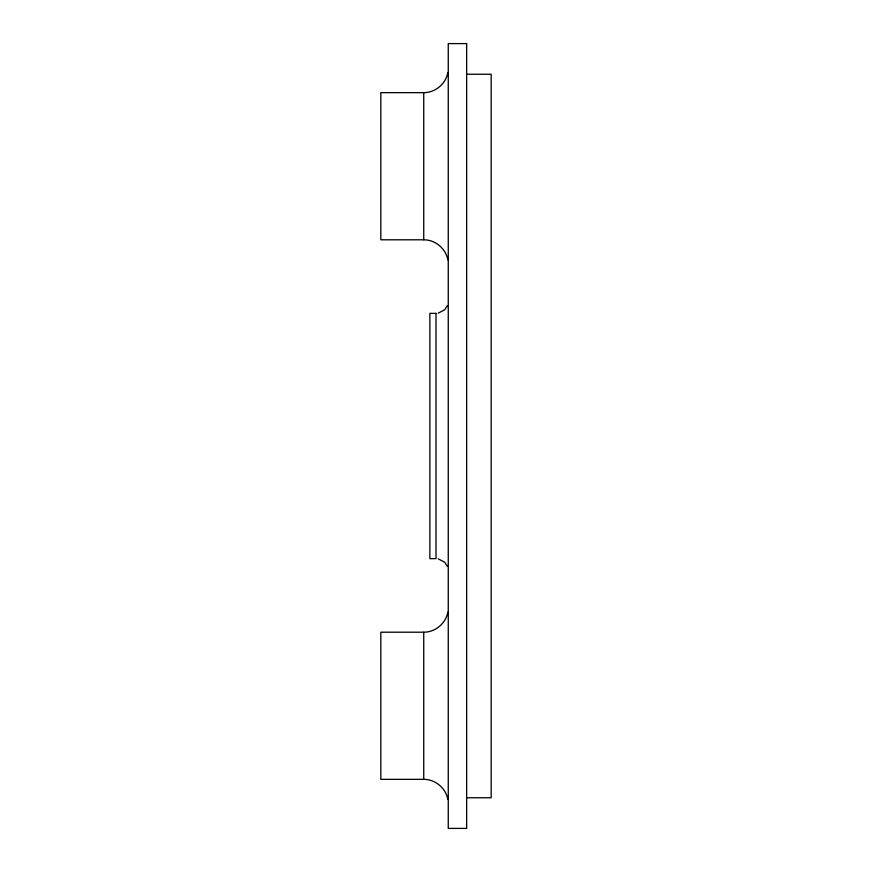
<?xml version="1.0" encoding="UTF-8"?>
<svg xmlns="http://www.w3.org/2000/svg" width="872" height="872" viewBox="0 0 872 872"><rect width="100%" height="100%" fill="white"/><g stroke="black" fill="none" stroke-linecap="round" stroke-linejoin="round"><path stroke-width="1.31" d="M447.848 72.583C445.832 83.908 435.237 92.737 423.738 92.65L380.824 92.65L380.824 239.8L423.738 239.8C435.237 239.713 445.832 248.542 447.848 259.867M447.848 612.133C445.832 623.458 435.237 632.287 423.738 632.2L380.824 632.2L380.824 779.35L423.738 779.35C435.237 779.263 445.832 788.092 447.848 799.417M447.401 305.625L444.666 309.778L438.235 313.168M466.651 74.251L491.176 74.251L491.176 797.749L466.651 797.749M438.235 558.832L444.666 562.222L447.401 566.375M423.738 92.65L423.738 239.8M423.738 632.2L423.738 779.35M466.651 43.6L448.263 43.6L448.263 828.4L466.651 828.4L466.651 43.6M436 313.375L429.874 313.375L429.874 558.625L436 558.625L436 313.375"/></g></svg>
